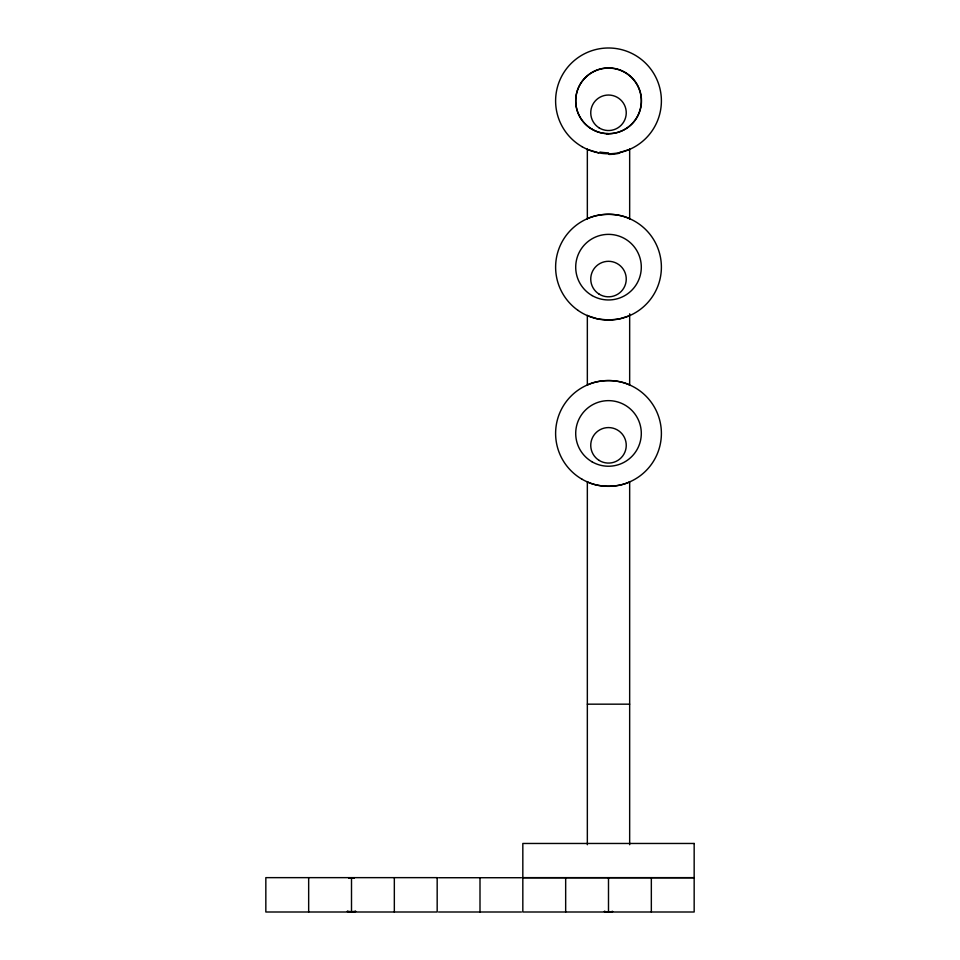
<?xml version="1.0" encoding="UTF-8"?>
<svg xmlns="http://www.w3.org/2000/svg" width="960" height="960" viewBox="0 0 960 960"><rect width="100%" height="100%" fill="white"/><g stroke="black" fill="none" stroke-linecap="round" stroke-linejoin="round"><path stroke-width="1.44" d="M587.34 844.716L587.34 481.596M618.948 152.736L629.364 149.484M629.268 482.076C618.108 487.488 599.172 487.776 587.556 482.004M629.16 315.852L619.392 318.924L608.952 320.052M587.952 218.424C598.512 213.324 617.148 212.58 629.604 218.664M587.952 384.696C598.452 379.644 616.848 378.816 629.34 384.816M612.504 911.532L608.496 912A16.848 16.512 0 0 1 604.344 911.448M608.556 320.052L597.708 318.936L587.4 315.66M587.34 704.172L629.664 704.172M522.828 877.644L694.164 877.644M438.552 877.728L521.448 877.728M522.828 877.728L694.164 877.728M438.552 912L521.448 912M608.472 133.692L606.576 133.632L608.592 133.692M608.196 912L604.512 911.532M598.596 152.844L587.952 149.628M587.784 149.544L588.012 149.652M651.336 877.644L651.336 912M629.664 149.016L629.664 219.036M629.664 313.8L629.664 385.308M629.664 481.596L629.664 844.716M608.496 877.644L608.496 912M587.34 149.016L587.34 219.036M587.34 315.288L587.34 385.308M565.668 877.644L565.668 912M480 877.728L480 912M394.332 877.644L394.332 912M351.504 877.644L351.504 912M308.664 877.644L308.664 912M347.412 911.16A17.112 16.764 0 0 0 351.492 911.628A17.112 16.776 0 0 0 355.596 911.16M349.032 878.268A17.112 16.764 0 0 1 351.492 878.112A17.112 16.776 0 0 1 353.976 878.268M355.656 911.484A17.136 17.136 0 0 1 347.34 911.484M348.984 877.92A17.136 17.136 0 0 1 354.012 877.92M608.52 152.844A20.112 6 1.5 0 1 599.928 152.052M619.692 153.144A20.208 7.5 0 0 1 609.036 154.428M612.696 911.568A16.932 16.752 5.9 0 1 608.496 912.084M612.66 911.484A17.136 17.136 0 0 1 604.344 911.484M694.164 843.468L522.828 843.468L522.828 912L694.164 912L694.164 843.468M437.172 877.644L265.836 877.644L265.836 912L437.172 912L437.172 877.644M582.06 146.688A52.884 52.884 0 0 0 661.392 100.884A52.884 52.884 0 0 0 582.06 55.08A52.884 52.884 0 0 0 582.06 146.688M589.608 127.704A32.808 32.808 0 0 0 641.172 103.836A32.808 32.808 0 0 0 594.72 71.124A32.808 32.808 0 0 0 589.608 127.704M592.14 129.288A32.892 32.892 0 0 0 641.484 100.8A32.892 32.892 0 0 0 592.14 72.324A32.892 32.892 0 0 0 592.14 129.288M599.112 127.86A17.76 17.76 0 0 0 626.244 113.376A17.76 17.76 0 0 0 600.144 97.116A17.76 17.76 0 0 0 599.112 127.86M578.052 310.404A52.896 52.896 0 0 0 661.176 271.908A52.896 52.896 0 0 0 586.272 219.168A52.896 52.896 0 0 0 578.052 310.404M592.104 295.572A32.808 32.808 0 0 0 641.304 267.156A32.808 32.808 0 0 0 592.104 238.752A32.808 32.808 0 0 0 592.104 295.572M582.06 479.244A52.896 52.896 0 0 0 661.392 433.428A52.896 52.896 0 0 0 582.06 387.624A52.896 52.896 0 0 0 582.06 479.244M592.104 461.844A32.808 32.808 0 0 0 641.304 433.428A32.808 32.808 0 0 0 592.104 405.024A32.808 32.808 0 0 0 592.104 461.844M599.112 294.132A17.76 17.76 0 0 0 626.244 279.648A17.76 17.76 0 0 0 600.144 263.388A17.76 17.76 0 0 0 599.112 294.132M599.112 460.404A17.76 17.76 0 0 0 626.244 445.92A17.76 17.76 0 0 0 600.144 429.66A17.76 17.76 0 0 0 599.112 460.404"/></g></svg>
